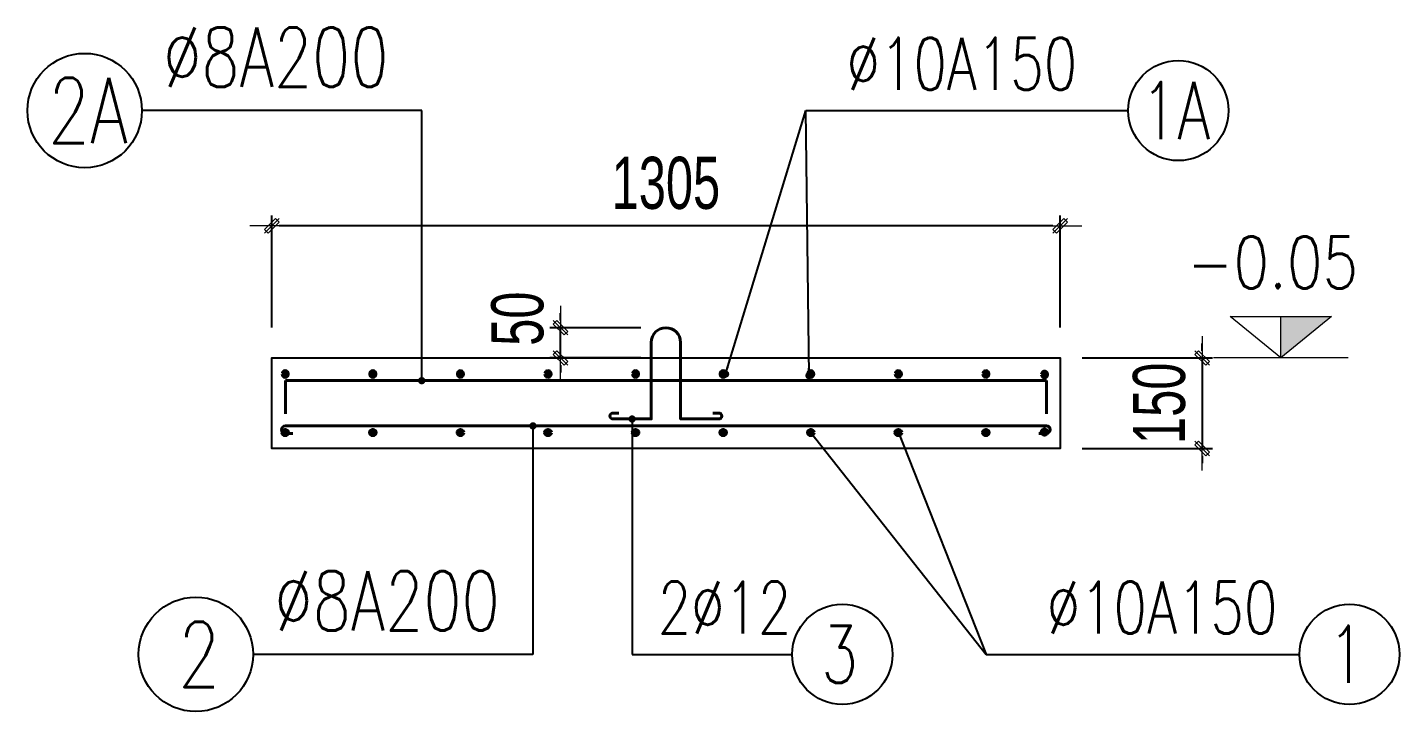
# Model space of a CAD drawing. Header units: millimetres. Extents: x -211129 to 461116, y -574633 to 115.
# Drawn here: x 30028 to 39114, y -554145 to -549614 of the extents above; entities that cross this region are included whole.
import ezdxf
from ezdxf.enums import TextEntityAlignment as Align

# ---------------------------------------------------------------- set-up
doc = ezdxf.new("R2010")
doc.units = ezdxf.units.MM
doc.header["$MEASUREMENT"] = 0
doc.header["$PDMODE"] = 32
doc.layers.get('Defpoints').update_dxf_attribs({"color": 1})
for name, color, linetype, lineweight in [('Dim', 252, 'Continuous', 13), ('LC Dim', 8, 'Continuous', 18), ('LC Net dam2', 6, 'Continuous', 40), ('LC Net dam3', 1, 'Continuous', 60), ('LC Net thay', 63, 'Continuous', 25), ('LC Text1', 3, 'Continuous', 20), ('LC Text2', 7, 'Continuous', 25)]:
    doc.layers.add(name, color=color, linetype=linetype, lineweight=lineweight)
doc.styles.add('HOATBIF', font='hoatbif.shx', dxfattribs={"width": 0.7})
doc.styles.add('LC 3', font='vnsimli.shx', dxfattribs={"width": 0.75})
doc.styles.add('T1', font='Vnsimli.shx', dxfattribs={"width": 0.8})
doc.dimstyles.new('1-170', dxfattribs={"dimscale": 138, "dimtxt": 2.5, "dimasz": 0.35, "dimexe": 0.5, "dimexo": 0, "dimgap": 0.8, "dimtad": 1, "dimdec": 0, "dimzin": 0, "dimdsep": 46, "dimtxsty": 'HOATBIF', "dimblk1": 'DOT', "dimblk2": 'DOT', "dimsah": 1, "dimcen": -1, "dimdle": 1, "dimclrd": 256, "dimclre": 256, "dimclrt": 4, "dimadec": 3, "dimazin": 2, "dimtfac": 0.333333, "dimtdec": 0, "dimtix": 1, "dimtmove": 2, "dimatfit": 3, "dimldrblk": 'DOT', "dimfxl": 1, "dimtvp": 0.833333, "dimtolj": 1, "dimtzin": 0, "dimarcsym": 0})

# ---------------------------------------------------------------- blocks, each defined once
blk = doc.blocks.new('DOT')
at = {"layer": 'LC Dim'}
blk.add_line((-3, 0), (3, 0), dxfattribs=at)
at = {"layer": 'LC Dim', "color": 4}
blk.add_line((-1, -1), (1, 1), dxfattribs=at)
blk.add_lwpolyline([(0.5, 1), (-1, -0.5), (-0.5, -1), (1, 0.5)], close=True, dxfattribs=at)
blk = doc.blocks.new('*D822')
at = {"layer": 'Defpoints', "color": 0, "transparency": 16777216}
for p in [(37012.9, -551803.5), (37012.9, -552403.5), (37806.3, -552403.5)]:
    blk.add_point(p, dxfattribs=at)
at = {"layer": 'LC Dim', "lineweight": -2, "transparency": 16777216}
for p, q in [((37806.3, -551755.2), (37806.3, -551706.9)), ((37012.9, -551803.5), (37875.3, -551803.5)), ((37806.3, -551803.5), (37806.3, -552403.5)), ((37012.9, -552403.5), (37875.3, -552403.5)), ((37806.3, -552451.8), (37806.3, -552500.1))]:
    blk.add_line(p, q, dxfattribs=at)
at = {"layer": 'LC Dim', "lineweight": -2, "transparency": 16777216, "xscale": 48.3, "yscale": 48.3, "zscale": 48.3}
for p, rotation in [((37806.3, -551803.5), 270), ((37806.3, -552403.5), 90)]:
    blk.add_blockref('DOT', p, dxfattribs=dict(at, rotation=rotation))
at = {"layer": 'LC Dim', "color": 4, "transparency": 16777216, "insert": (37523.4, -552103.5), "char_height": 345, "attachment_point": 5, "rotation": 90, "style": 'HOATBIF'}
blk.add_mtext('\\A1;150', dxfattribs=at)
blk = doc.blocks.new('_Dot')
at = {"color": 0, "linetype": 'ByBlock', "lineweight": -2}
blk.add_line((-0.5, 0), (-1, 0), dxfattribs=at)
at = {"color": 0, "linetype": 'ByBlock', "const_width": 0.5}
blk.add_lwpolyline([(-0.25, 0, 1), (0.25, 0, 1)], format="xyb", close=True, dxfattribs=at)
blk = doc.blocks.new('theptron1')
at = {"layer": 'LC Net dam3'}
for p, q in [((-0.5, 0), (0.5, 0)), ((-0.35, 0.35), (0.35, -0.35)), ((0.35, 0.35), (-0.35, -0.35)), ((0, 0.5), (0, -0.5))]:
    blk.add_line(p, q, dxfattribs=at)
blk.add_circle((0, 0), 0.5, dxfattribs=at)
blk = doc.blocks.new('Caodo1')
at = {"layer": 'LC Text1'}
blk.add_hatch(color=4, dxfattribs=at).paths.add_polyline_path([(0, 200.2), (0, 0), (243.4, 200.2)])
at = {"layer": 'LC Text1', "color": 4}
for p, q in [((0, 0), (0, 200.2)), ((323.6, 0), (-323.6, 0))]:
    blk.add_line(p, q, dxfattribs=at)
blk.add_lwpolyline([(-243.4, 200.2), (243.4, 200.2), (0, 0), (0, 0)], close=True, dxfattribs=at)
at = {"layer": 'LC Text1', "color": 4, "style": 'T1', "width": 0.8}
blk.add_attdef('%%P0,00', text='', height=250, dxfattribs=at).set_placement((-39, 459.5), align=Align.MIDDLE_CENTER)
blk = doc.blocks.new('*D823')
at = {"layer": 'Defpoints', "color": 0, "transparency": 16777216}
for p in [(31646.1, -550928.9), (31646.1, -551600.6), (36866.1, -551600.6)]:
    blk.add_point(p, dxfattribs=at)
at = {"layer": 'LC Dim', "lineweight": -2, "transparency": 16777216}
for p, q in [((31646.1, -551600.6), (31646.1, -550859.9)), ((36866.1, -551600.6), (36866.1, -550859.9)), ((36817.8, -550928.9), (31694.4, -550928.9))]:
    blk.add_line(p, q, dxfattribs=at)
at = {"layer": 'LC Dim', "lineweight": -2, "transparency": 16777216, "xscale": 48.3, "yscale": 48.3, "zscale": 48.3, "rotation": 180}
blk.add_blockref('DOT', (31646.1, -550928.9), dxfattribs=at)
at = {"layer": 'LC Dim', "lineweight": -2, "transparency": 16777216, "xscale": 48.3, "yscale": 48.3, "zscale": 48.3}
blk.add_blockref('DOT', (36866.1, -550928.9), dxfattribs=at)
at = {"layer": 'LC Dim', "color": 4, "transparency": 16777216, "insert": (34256.1, -550646), "char_height": 345, "attachment_point": 5, "style": 'HOATBIF'}
blk.add_mtext('\\A1;1305', dxfattribs=at)
blk = doc.blocks.new('*U707')
at = {"layer": 'LC Dim', "xscale": 31.59771428557757, "yscale": 31.59771428557757, "zscale": 31.59771428557757, "rotation": 2.045408488889489}
blk.add_blockref('theptron1', (0, 0), dxfattribs=at)
blk = doc.blocks.new('*U708')
at = {"layer": 'Dim', "color": 0, "linetype": 'ByBlock', "lineweight": -2, "transparency": 16777216}
for p in [(0, 0), (580, 0), (1160, 0), (1740, 0), (2320, 0), (2900, 0), (3480, 0), (4060, 0), (4640, 0)]:
    blk.add_blockref('*U707', p, dxfattribs=at)
blk = doc.blocks.new('*D827')
at = {"layer": 'Defpoints', "color": 0, "transparency": 16777216}
for p in [(33557.3, -551603), (34090.4, -551603), (34090.4, -551803.5)]:
    blk.add_point(p, dxfattribs=at)
at = {"layer": 'LC Dim', "lineweight": -2, "transparency": 16777216}
for p, q in [((33557.3, -551554.7), (33557.3, -551506.4)), ((34090.4, -551603), (33488.3, -551603)), ((33557.3, -551803.5), (33557.3, -551603)), ((34090.4, -551803.5), (33488.3, -551803.5)), ((33557.3, -551851.8), (33557.3, -551900.1))]:
    blk.add_line(p, q, dxfattribs=at)
at = {"layer": 'LC Dim', "lineweight": -2, "transparency": 16777216, "xscale": 48.3, "yscale": 48.3, "zscale": 48.3}
for p, rotation in [((33557.3, -551603), 270), ((33557.3, -551803.5), 90)]:
    blk.add_blockref('DOT', p, dxfattribs=dict(at, rotation=rotation))
at = {"layer": 'LC Dim', "color": 4, "transparency": 16777216, "insert": (33274.4, -551543.3), "char_height": 345, "attachment_point": 5, "rotation": 90, "style": 'HOATBIF'}
blk.add_mtext('\\A1;50', dxfattribs=at)
blk = doc.blocks.new('*U709')
at = {"layer": 'LC Dim', "xscale": 31.59771428557757, "yscale": 31.59771428557757, "zscale": 31.59771428557757, "rotation": 2.045408488889489}
blk.add_blockref('theptron1', (0, 0), dxfattribs=at)
blk = doc.blocks.new('*U710')
at = {"layer": 'Dim', "color": 0, "linetype": 'ByBlock', "lineweight": -2, "transparency": 16777216}
for p in [(0, 0), (580, 0), (1160, 0), (1740, 0), (2320, 0), (2900, 0), (3480, 0), (4060, 0), (4640, 0)]:
    blk.add_blockref('*U709', p, dxfattribs=at)

msp = doc.modelspace()

# ---------------------------------------------------------------- linework, layer by layer
at = {"layer": 'LC Net dam2'}
for p, q in [((31736.1, -551953.7), (36776, -551953.7)), ((31736.1, -551953.7), (31736.1, -552173.5)), ((36776, -551953.7), (36776, -552173.5)), ((31736.1, -552253.2), (36776, -552253.2)), ((31736.1, -552302.6), (31786.2, -552302.6)), ((36776, -552302.6), (36726, -552302.6))]:
    msp.add_line(p, q, dxfattribs=at)
msp.add_lwpolyline([(33944.5, -552168), (33905.6, -552168, 1), (33905.6, -552207.6), (34159.1, -552207.6), (34159.1, -551700, -1), (34353.1, -551700), (34353.1, -552207.6), (34606.6, -552207.6, 1), (34606.6, -552168), (34567.7, -552168)], format="xyb", dxfattribs=at)
for centre, start, end in [((31736.1, -552277.9), 90, 270), ((36776, -552277.9), 270, 90)]:
    msp.add_arc(centre, 24.7, start, end, dxfattribs=at)
at = {"layer": 'LC Net thay', "ltscale": 0.2}
msp.add_lwpolyline([(34109.6, -551803.5), (36866.1, -551803.5), (36866.1, -552403.5), (31646.1, -552403.5), (31646.1, -551803.5), (34109.6, -551803.5)], dxfattribs=at)
at = {"layer": 'LC Text2', "ltscale": 100}
for centre, radius in [((30407.2, -550164.9), 378.9), ((37649.6, -550164.9), 331.6), ((31143.5, -553766.2), 378.9), ((35424.7, -553766.2), 331.6), ((38782.6, -553766.2), 331.6)]:
    msp.add_circle(centre, radius, dxfattribs=at)

# ---------------------------------------------------------------- block references
at = {"layer": 'Dim', "xscale": -1, "rotation": 180}
msp.add_blockref('*U710', (31735.2, -551909.5), dxfattribs=at)
at = {"layer": 'Dim'}
msp.add_blockref('*U708', (31735.2, -552297.4), dxfattribs=at)
at = {"layer": 'LC Dim'}
for p, xscale, yscale, zscale, rotation in [((36763.6, -551913), -31.59771428557757, 31.59771428555214, 31.59771428553394, 177.9545915111105), ((36763.6, -552293.9), 31.59771428557757, 31.59771428557757, 31.59771428557757, 2.04540848888949)]:
    msp.add_blockref('theptron1', p, dxfattribs=dict(at, xscale=xscale, yscale=yscale, zscale=zscale, rotation=rotation))
at = {"layer": 'LC Text1'}
ref = msp.add_blockref('Caodo1', (38327.5, -551803.5), dxfattribs=dict(at, xscale=1.376999964283859, yscale=1.376999964283859, zscale=1.376999964283859))
ref.add_attrib('%%P0,00', '-0.05', dxfattribs={"layer": 'LC Text2', "color": 1, "height": 344.25, "style": 'T1', "width": 0.8}).set_placement((38273.7, -551170.7), align=Align.MIDDLE_CENTER)

# ---------------------------------------------------------------- texts
at = {"layer": 'LC Text2', "linetype": 'ByBlock', "style": 'LC 3', "width": 0.75}
for s, height, p in [('%%C8A200', 393.43, (30927.4, -550007.9)), ('%%C10A150', 344.25, (35452.2, -550027.5)), ('%%C8A200', 393.43, (31663.7, -553609.2)), ('2%%C12', 344.25, (34201.5, -553628.8)), ('%%C10A150', 344.25, (36777.9, -553628.8))]:
    msp.add_text(s, height=height, dxfattribs=at).set_placement(p)
at = {"layer": 'LC Text2', "ltscale": 100, "style": 'LC 3', "width": 0.75}
for s, height, p in [('2A', 432.77, (30428.6, -550164.9)), ('1A', 378.67, (37630.9, -550164.9)), ('2', 432.8, (31164.9, -553766.2)), ('3', 378.7, (35406, -553766.2)), ('1', 378.7, (38763.8, -553766.2))]:
    msp.add_text(s, height=height, dxfattribs=at).set_placement(p, align=Align.MIDDLE_CENTER)

# ---------------------------------------------------------------- dimensions: what is measured, and where the dimension line sits
at = {"layer": 'LC Dim'}
dim = msp.add_linear_dim(base=(31646.1, -550928.9), p1=(36866.1, -551600.6), p2=(31646.1, -551600.6), dimstyle='1-170', override={"dimlfac": 0.25}, dxfattribs=at)
dim.commit()
dim.dimension.update_dxf_attribs({"geometry": '*D823', "text_midpoint": (34256.1, -550646)})
dim = msp.add_linear_dim(base=(33557.3, -551603), p1=(34090.4, -551803.5), p2=(34090.4, -551603), angle=90, dimstyle='1-170', override={"dimlfac": 0.25}, dxfattribs=at)
dim.commit()
dim.dimension.update_dxf_attribs({"geometry": '*D827', "text_midpoint": (33274.4, -551543.3), "dimtype": 160})
dim = msp.add_linear_dim(base=(37806.3, -552403.5), p1=(37012.9, -551803.5), p2=(37012.9, -552403.5), angle=90, dimstyle='1-170', override={"dimlfac": 0.25}, dxfattribs=at)
dim.commit()
dim.dimension.update_dxf_attribs({"geometry": '*D822', "text_midpoint": (37523.4, -552103.5)})

# ---------------------------------------------------------------- leaders
for points in [[(32639.2, -551953.7), (32639.2, -550164.9), (30786.1, -550164.9)], [(34651, -551910), (35183.6, -550164.9)], [(35203.7, -551920.2), (35183.6, -550164.9), (37318, -550164.9)], [(33375.5, -552253.2), (33375.5, -553766.2), (31522.5, -553766.2)], [(34032.4, -552207.6), (34032.4, -553766.2), (35093.1, -553766.2)], [(35215.2, -552297.4), (36377.7, -553766.2), (38451, -553766.2)], [(35795.2, -552297.4), (36377.7, -553766.2)]]:
    msp.add_leader(points, dimstyle='1-170', override={"dimlfac": 0.25}, dxfattribs=at)

doc.saveas('drawing.dxf')
